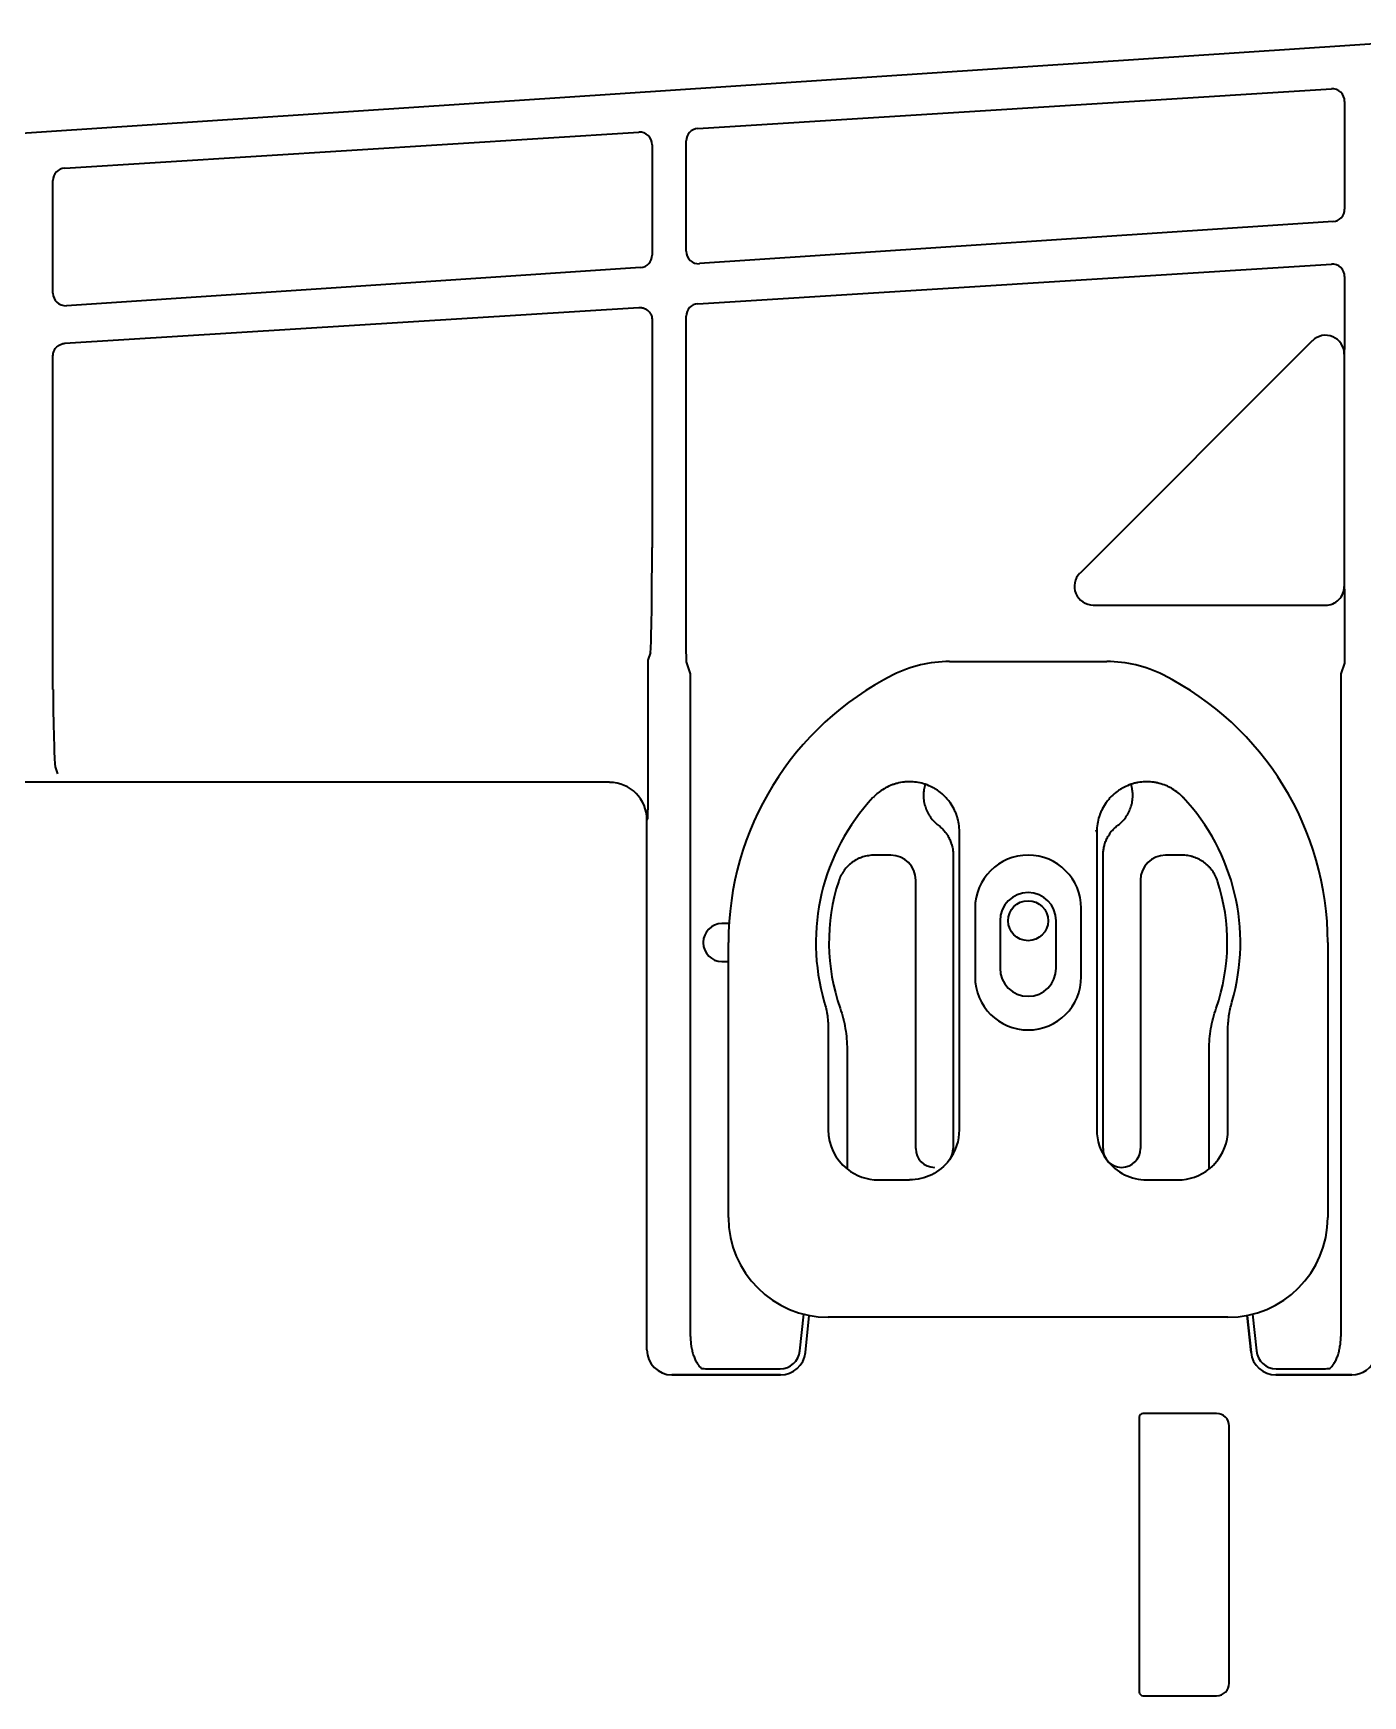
# Model space of a CAD drawing. Extents: x 6336 to 10269, y -393 to 3204.
# Drawn here: x 9002.4 to 9108.9, y 2949.4 to 3082.5 of the extents above; entities that cross this region are included whole.
import ezdxf

# ---------------------------------------------------------------- set-up
doc = ezdxf.new("R2010")
doc.units = 0
doc.header["$LTSCALE"] = 5
doc.layers.add('1', color=7, linetype='CONTINUOUS', true_color=0xffffff)

msp = doc.modelspace()

# ---------------------------------------------------------------- linework, layer by layer
at = {"layer": '1', "color": 7, "linetype": 'Continuous', "lineweight": 35}
for p, q in [((9135.97, 3083.43), (8903.3, 3068)), ((9055.62, 3074.9), (9106.36, 3078.07)), ((9107.42, 3077.07), (9107.42, 3068.45)), ((9004.92, 3071.73), (9050.9, 3074.61)), ((9051.96, 3073.61), (9051.96, 3064.77)), ((9054.69, 3065.08), (9054.69, 3073.91)), ((9003.98, 3061.72), (9003.98, 3070.74)), ((9106.49, 3067.45), (9055.75, 3064.09)), ((9051.02, 3063.77), (9005.05, 3060.72)), ((9055.62, 3060.87), (9106.36, 3064.04)), ((9107.42, 3063.05), (9107.42, 3059.66)), ((9004.92, 3057.71), (9050.9, 3060.58)), ((9051.96, 3059.58), (9051.96, 3041.34)), ((9054.69, 3034.4), (9054.69, 3059.88)), ((9104.83, 3057.91), (9086.23, 3039.31)), ((9003.98, 3029.98), (9003.98, 3056.71)), ((9107.39, 3056.85), (9107.39, 3038.25)), ((9087.29, 3036.75), (9105.89, 3036.75)), ((9107.42, 3035.64), (9107.42, 3034.11)), ((9051.82, 3032.96), (9051.61, 3032.34)), ((9051.61, 3032.34), (9051.61, 3022.12)), ((9055.03, 3031.24), (9054.71, 3032.2)), ((9075.77, 3032.23), (9088.38, 3032.23)), ((9055.03, 2978.19), (9055.03, 3031.24)), ((9107.4, 3032.09), (9107.11, 3031.24)), ((9107.11, 3031.24), (9107.11, 2978.19)), ((9004.36, 3023.24), (9004.17, 3023.8)), ((9048.56, 3022.56), (8956.24, 3022.56)), ((9048.56, 3022.56), (9048.56, 3022.56)), ((9051.6, 3019.69), (9051.55, 3019.56)), ((9051.55, 2977.12), (9051.55, 3019.56)), ((9076.57, 2994.73), (9076.57, 3018.6)), ((9087.57, 3018.6), (9087.57, 2994.73)), ((9071.07, 3016.73), (9069.75, 3016.73)), ((9076.07, 3016.73), (9076.07, 2993.23)), ((9088.07, 2993.23), (9088.07, 3016.73)), ((9094.39, 3016.73), (9093.07, 3016.73)), ((9073.07, 2993.23), (9073.07, 3014.73)), ((9091.07, 3014.73), (9091.07, 2993.23)), ((9077.82, 3012.48), (9077.82, 3006.98)), ((9086.32, 3006.98), (9086.32, 3012.48)), ((9057.55, 3011.25), (9057.55, 3011.25)), ((9058.12, 3011.25), (9057.55, 3011.25)), ((9079.82, 3011.48), (9079.82, 3007.68)), ((9084.32, 3007.68), (9084.32, 3011.48)), ((9056.05, 3009.75), (9056.05, 3009.75)), ((9056.05, 3009.75), (9056.05, 3009.71)), ((9056.05, 3009.71), (9056.05, 3009.71)), ((9058.07, 2987.73), (9058.07, 3009.73)), ((9106.07, 3009.73), (9106.07, 2987.73)), ((9057.55, 3008.21), (9057.55, 3008.21)), ((9057.55, 3008.21), (9058.07, 3008.21)), ((9077.82, 3006.98), (9077.81, 3006.98)), ((9066.07, 3002.73), (9066.07, 2994.73)), ((9098.07, 2994.73), (9098.07, 3002.73)), ((9067.57, 3001.17), (9067.57, 2991.6)), ((9096.57, 2991.6), (9096.57, 3001.17)), ((9070.07, 2990.73), (9072.57, 2990.73)), ((9091.57, 2990.73), (9094.07, 2990.73)), ((9063.8, 2977.04), (9064.1, 2979.97)), ((9064.23, 2976.92), (9064.53, 2979.88)), ((9064.53, 2979.88), (9064.53, 2979.88)), ((9098.07, 2979.73), (9066.07, 2979.73)), ((9099.61, 2979.88), (9099.92, 2976.92)), ((9099.92, 2976.92), (9099.61, 2979.88)), ((9100.04, 2979.97), (9100.35, 2977.04)), ((9064.23, 2976.92), (9064.23, 2976.92)), ((9099.92, 2976.92), (9099.92, 2976.92)), ((9053.55, 2975.12), (9062.24, 2975.12)), ((9053.55, 2975.12), (9053.55, 2975.12)), ((9062.24, 2975.12), (9053.55, 2975.12)), ((9056.53, 2975.61), (9062.21, 2975.61)), ((9062.24, 2975.12), (9062.24, 2975.12)), ((9101.91, 2975.12), (9107.99, 2975.12)), ((9101.91, 2975.12), (9101.91, 2975.12)), ((9107.99, 2975.12), (9101.91, 2975.12)), ((9101.94, 2975.61), (9105.61, 2975.61)), ((9107.99, 2975.12), (9107.99, 2975.12)), ((9090.97, 2971.73), (9090.97, 2949.73)), ((9097.17, 2972.03), (9091.27, 2972.03)), ((9098.17, 2950.43), (9098.17, 2971.03)), ((9091.27, 2949.43), (9097.17, 2949.43))]:
    msp.add_line(p, q, dxfattribs=at)
msp.add_circle((9082.07, 3011.48), 1.6, dxfattribs=at)
for centre, radius, start, end in [((9075.77, 3022.23), 10, 90, 116.7655), ((9088.38, 3022.23), 10, 63.2345, 90), ((9082.07, 3009.73), 24, 116.7655, 180), ((9082.07, 3009.73), 24, 0, 63.2345), ((9082.07, 3009.73), 17, 136.9472, 196.2606), ((9082.07, 3009.73), 17, 343.7394, 43.0512), ((9082.07, 3012.48), 4.25, 0, 180), ((9082.07, 3009.73), 15.95, 162.0029, 199.2463), ((9082.07, 3011.48), 2.25, 0, 180), ((9082.07, 3009.73), 15.95, 340.7537, 17.9971), ((9082.07, 3006.98), 4.25, 180, 0), ((9082.07, 3007.68), 2.25, 180, 0), ((9066.07, 2987.73), 8, 180, 270), ((9098.07, 2987.73), 8, 270, 0), ((9091.27, 2971.73), 0.3, 90, 180), ((9097.17, 2971.03), 1, 0, 90), ((9091.27, 2949.73), 0.3, 180, 270), ((9097.17, 2950.43), 1, 270, 0)]:
    msp.add_arc(centre, radius, start, end, dxfattribs=at)
for centre, major_axis, ratio, start_param, end_param in [((9106.42, 3077.08), (0.478, -0.879), 0.998825, 1.073094, 2.707194), ((9055.69, 3073.91), (0.746, -0.667), 0.998687, 2.36424, 3.869903), ((9050.96, 3073.61), (0.478, -0.879), 0.998825, 1.073094, 2.707194), ((9004.98, 3070.74), (0.746, -0.667), 0.998687, 2.36424, 3.869903), ((9106.42, 3068.45), (-0.477, -0.88), 0.998873, 0.561686, 2.067348), ((9050.96, 3064.77), (-0.477, -0.88), 0.998873, 0.561686, 2.067348), ((9055.69, 3065.08), (-0.739, -0.675), 0.998632, 5.543936, 7.178035), ((9106.42, 3063.05), (0.478, -0.879), 0.998825, 1.073094, 2.707194), ((9004.98, 3061.72), (-0.739, -0.675), 0.998632, 5.543936, 7.178035), ((9055.69, 3059.88), (0.746, -0.667), 0.998687, 2.36424, 3.869903), ((9105.89, 3056.85), (0.18, -1.49), 0.996422, 1.44783, 3.803739), ((9051.81, 3041.35), (0, 8.4), 0.017452, 3.193875, 4.712288), ((9087.29, 3038.25), (-1.45, -0.43), 0.99372, 5.207818, 7.562191), ((9105.89, 3038.25), (-0.21, -1.49), 0.998677, 0.137579, 1.708707), ((9004.18, 3037.29), (0, -13.5), 0.017478, 5.28425, 6.230757), ((9048.55, 3019.55), (-0.95, -2.85), 0.997719, 1.89276, 3.462643), ((9071.07, 3014.72), (-1.42, -1.42), 0.998783, 2.356803, 3.926382), ((9093.07, 3014.72), (1.42, -1.42), 0.998783, 2.356803, 3.926382), ((9057.55, 3009.75), (1.06, -1.06), 0.998631, 2.356537, 3.926648), ((9057.55, 3009.71), (-1.06, -1.06), 0.998631, 5.49813, 7.068241), ((9070.07, 2994.73), (2.83, 2.83), 0.999695, 2.356347, 3.251938), ((9072.57, 2994.73), (-2.83, 2.83), 0.999695, 3.290549, 3.926839), ((9091.57, 2994.73), (2.83, 2.83), 0.999695, 2.356347, 2.992639), ((9094.07, 2994.73), (-2.83, 2.83), 0.999695, 3.197702, 3.926839), ((9074.57, 2993.23), (1.06, 1.06), 0.998783, 2.356803, 3.926991), ((9074.57, 2993.23), (-1.06, 1.06), 0.998783, 3.302332, 3.926382), ((9089.57, 2993.23), (1.06, 1.06), 0.998783, 2.356803, 2.980862), ((9089.57, 2993.23), (1.06, 1.06), 0.998783, 3.018958, 3.926991), ((9091.57, 2994.73), (2.83, 2.83), 0.999695, 3.006925, 3.926839), ((9089.57, 2993.23), (-1.06, 1.06), 0.998783, 2.356195, 3.926382), ((9070.07, 2994.73), (2.83, 2.83), 0.999695, 3.251938, 3.926839), ((9094.07, 2994.73), (-2.83, 2.83), 0.999695, 2.356347, 3.031247), ((9053.55, 2977.12), (-0.63, -1.9), 0.999618, 5.034353, 6.604236), ((9062.21, 2977.21), (-0.59, 1.49), 0.998412, 2.762801, 4.229076), ((9062.24, 2977.12), (0.74, -1.86), 0.999602, 5.904393, 7.370669), ((9101.91, 2977.12), (-0.74, -1.86), 0.999602, 5.195702, 6.661977), ((9101.94, 2977.21), (-0.59, -1.49), 0.998412, 5.195702, 6.661977), ((9107.99, 2977.12), (-0.63, -1.9), 0.999618, 0.32105, 1.570779), ((9056.53, 2975.71), (1.5, 0), 0.066383, 4.332394, 4.712389), ((9105.61, 2975.71), (1.5, 0), 0.066383, 4.712389, 5.092384)]:
    msp.add_ellipse(centre, major_axis=major_axis, ratio=ratio, start_param=start_param, end_param=end_param, dxfattribs=at)
at = {"layer": '1', "color": 7, "linetype": 'Continuous', "lineweight": 35, "extrusion": (2.95823e-31, -1.17146e-15, -1)}
msp.add_ellipse((9072.57, 2994.73), major_axis=(-2.83, 2.83), ratio=0.999695, start_param=3.006925, end_param=3.926839, dxfattribs=at)
at = {"layer": '1', "color": 7, "linetype": 'Continuous', "lineweight": 35}
for points in [[(9050.9, 3060.58), (9050.94, 3060.58), (9051.03, 3060.58), (9051.17, 3060.56), (9051.3, 3060.52), (9051.42, 3060.47), (9051.54, 3060.4), (9051.65, 3060.31), (9051.74, 3060.21), (9051.82, 3060.1), (9051.88, 3059.98), (9051.93, 3059.85), (9051.95, 3059.72), (9051.96, 3059.63), (9051.96, 3059.58)], [(9003.98, 3056.71), (9003.98, 3056.75), (9003.99, 3056.85), (9004.02, 3056.98), (9004.06, 3057.11), (9004.13, 3057.23), (9004.2, 3057.34), (9004.3, 3057.44), (9004.41, 3057.53), (9004.52, 3057.6), (9004.65, 3057.65), (9004.78, 3057.69), (9004.87, 3057.7), (9004.92, 3057.71)], [(9051.61, 3032.34), (9051.61, 3032.34), (9051.61, 3032.34), (9051.61, 3032.34)], [(9087.57, 3018.6), (9087.55, 3018.65), (9087.53, 3018.7), (9087.51, 3018.75)], [(9065.75, 3004.97), (9065.81, 3004.78), (9065.9, 3004.42), (9066, 3003.86), (9066.06, 3003.3), (9066.07, 3002.92), (9066.07, 3002.73)], [(9098.07, 3002.73), (9098.07, 3002.92), (9098.09, 3003.3), (9098.15, 3003.86), (9098.25, 3004.42), (9098.34, 3004.78), (9098.39, 3004.97)], [(9075.76, 2992.3), (9075.77, 2992.32), (9075.78, 2992.33), (9075.79, 2992.35)], [(9088.39, 2992.3), (9088.38, 2992.32), (9088.37, 2992.33), (9088.36, 2992.35)], [(9055.94, 2975.62), (9055.95, 2975.61), (9055.96, 2975.61), (9055.97, 2975.61)], [(9106.17, 2975.61), (9106.18, 2975.61), (9106.19, 2975.61), (9106.21, 2975.62)]]:
    msp.add_open_spline(points, degree=3, dxfattribs=at)
for points, degree, knots in [([(9107.42, 3059.66), (9107.42, 3059.62), (9107.42, 3059.58), (9107.42, 3059.51), (9107.42, 3059.47), (9107.42, 3059.36), (9107.42, 3059.29), (9107.42, 3059.14), (9107.42, 3059.07), (9107.42, 3058.96), (9107.42, 3058.93), (9107.42, 3058.86), (9107.42, 3058.82), (9107.42, 3058.65), (9107.42, 3058.52), (9107.42, 3058.32), (9107.42, 3058.26), (9107.41, 3058.17), (9107.41, 3058.14), (9107.41, 3058.08), (9107.41, 3058.05), (9107.41, 3057.91), (9107.41, 3057.8), (9107.41, 3057.59), (9107.4, 3057.49), (9107.4, 3057.3), (9107.4, 3057.21), (9107.39, 3057.07), (9107.39, 3057), (9107.39, 3056.92), (9107.39, 3056.89), (9107.39, 3056.87), (9107.39, 3056.86), (9107.39, 3056.85), (9107.39, 3056.85), (9107.39, 3056.85)], 3, [0, 0, 0, 0, 0.03125, 0.03125, 0.0625, 0.0625, 0.125, 0.125, 0.1875, 0.1875, 0.21875, 0.21875, 0.25, 0.25, 0.375, 0.375, 0.4375, 0.4375, 0.46875, 0.46875, 0.5, 0.5, 0.625, 0.625, 0.75, 0.75, 0.875, 0.875, 0.9375, 0.96875, 0.984375, 0.992188, 0.996094, 0.996094, 1, 1, 1, 1]), ([(9107.39, 3038.25), (9107.39, 3038.24), (9107.39, 3038.23), (9107.39, 3038.21), (9107.39, 3038.17), (9107.39, 3038.09), (9107.4, 3037.93), (9107.4, 3037.79), (9107.4, 3037.6), (9107.4, 3037.48), (9107.4, 3037.35), (9107.41, 3037.3), (9107.41, 3037.27), (9107.41, 3037.19), (9107.41, 3037.14), (9107.41, 3036.98), (9107.41, 3036.87), (9107.41, 3036.64), (9107.41, 3036.52), (9107.41, 3036.37), (9107.41, 3036.34), (9107.41, 3036.28), (9107.41, 3036.25), (9107.42, 3036.15), (9107.42, 3036.09), (9107.42, 3035.9), (9107.42, 3035.77), (9107.42, 3035.64)], 3, [0, 0, 0, 0, 0.015625, 0.015625, 0.03125, 0.0625, 0.125, 0.25, 0.25, 0.375, 0.40625, 0.40625, 0.4375, 0.4375, 0.5, 0.5, 0.625, 0.625, 0.75, 0.75, 0.78125, 0.78125, 0.8125, 0.8125, 0.875, 0.875, 1, 1, 1, 1]), ([(9054.71, 3032.2), (9054.71, 3032.38), (9054.71, 3032.5), (9054.7, 3032.66), (9054.7, 3033.1), (9054.69, 3033.39), (9054.69, 3033.65), (9054.69, 3033.91), (9054.69, 3034.16), (9054.69, 3034.4)], 2, [0, 0, 0, 0.125, 0.125, 0.25, 0.5, 0.5, 0.75, 0.75, 1, 1, 1]), ([(9107.42, 3034.11), (9107.42, 3034.01), (9107.42, 3033.92), (9107.42, 3033.77), (9107.42, 3033.73), (9107.42, 3033.63), (9107.42, 3033.59), (9107.41, 3033.45), (9107.41, 3033.36), (9107.41, 3033.19), (9107.41, 3033.1), (9107.41, 3032.98), (9107.41, 3032.94), (9107.41, 3032.86), (9107.41, 3032.82), (9107.41, 3032.7), (9107.41, 3032.62), (9107.4, 3032.47), (9107.4, 3032.39), (9107.4, 3032.28), (9107.4, 3032.22), (9107.4, 3032.17), (9107.4, 3032.13), (9107.4, 3032.11), (9107.4, 3032.09)], 3, [0, 0, 0, 0, 0.125, 0.125, 0.1875, 0.1875, 0.25, 0.25, 0.375, 0.375, 0.5, 0.5, 0.5625, 0.5625, 0.625, 0.625, 0.75, 0.75, 0.875, 0.875, 0.9375, 0.96875, 0.96875, 1, 1, 1, 1]), ([(9051.61, 3022.12), (9051.61, 3022.09), (9051.61, 3022.06), (9051.61, 3022.01), (9051.61, 3021.93), (9051.61, 3021.84), (9051.61, 3021.68), (9051.61, 3021.57), (9051.61, 3021.41), (9051.61, 3021.36), (9051.61, 3021.28), (9051.61, 3021.25), (9051.61, 3021.2), (9051.61, 3021.17), (9051.61, 3021.04), (9051.61, 3020.94), (9051.61, 3020.74), (9051.61, 3020.64), (9051.61, 3020.45), (9051.6, 3020.35), (9051.6, 3020.16), (9051.6, 3020.06), (9051.6, 3019.92), (9051.6, 3019.87), (9051.6, 3019.8), (9051.6, 3019.77), (9051.6, 3019.73), (9051.6, 3019.71), (9051.6, 3019.7), (9051.6, 3019.69)], 3, [0, 0, 0, 0, 0.03125, 0.03125, 0.0625, 0.125, 0.125, 0.25, 0.25, 0.3125, 0.3125, 0.34375, 0.34375, 0.375, 0.375, 0.5, 0.5, 0.625, 0.625, 0.75, 0.75, 0.875, 0.875, 0.9375, 0.9375, 0.96875, 0.984375, 0.984375, 1, 1, 1, 1]), ([(9073.83, 3022.4), (9073.65, 3022.46), (9073.46, 3022.51), (9073.09, 3022.57), (9072.9, 3022.59), (9072.67, 3022.6), (9072.62, 3022.6), (9072.52, 3022.6), (9072.47, 3022.6), (9072.33, 3022.6), (9072.24, 3022.59), (9071.95, 3022.56), (9071.77, 3022.52), (9071.49, 3022.45), (9071.4, 3022.43), (9071.27, 3022.38), (9071.22, 3022.37), (9071.13, 3022.33), (9071.09, 3022.32), (9070.87, 3022.22), (9070.7, 3022.14), (9070.37, 3021.95), (9070.22, 3021.84), (9070.03, 3021.69), (9069.99, 3021.66), (9069.92, 3021.6), (9069.82, 3021.5), (9069.72, 3021.4), (9069.65, 3021.33)], 3, [0, 0, 0, 0, 0.125, 0.125, 0.25, 0.25, 0.28125, 0.28125, 0.3125, 0.3125, 0.375, 0.375, 0.5, 0.5, 0.5625, 0.5625, 0.59375, 0.59375, 0.625, 0.625, 0.75, 0.75, 0.875, 0.875, 0.90625, 0.90625, 0.9375, 1, 1, 1, 1]), ([(9073.83, 3022.4), (9073.78, 3022.25), (9073.75, 3022.11), (9073.72, 3021.92), (9073.72, 3021.88), (9073.71, 3021.8), (9073.7, 3021.76), (9073.7, 3021.65), (9073.69, 3021.57), (9073.69, 3021.34), (9073.71, 3021.19), (9073.74, 3020.96), (9073.76, 3020.89), (9073.78, 3020.78), (9073.79, 3020.74), (9073.81, 3020.67), (9073.83, 3020.63), (9073.88, 3020.45), (9073.94, 3020.31), (9074.04, 3020.1), (9074.1, 3020), (9074.16, 3019.9), (9074.2, 3019.84), (9074.23, 3019.81), (9074.34, 3019.65), (9074.43, 3019.53), (9074.65, 3019.31), (9074.76, 3019.21), (9074.88, 3019.12)], 3, [0, 0, 0, 0, 0.125, 0.125, 0.15625, 0.15625, 0.1875, 0.1875, 0.25, 0.25, 0.375, 0.375, 0.4375, 0.4375, 0.46875, 0.46875, 0.5, 0.5, 0.625, 0.625, 0.6875, 0.71875, 0.71875, 0.75, 0.75, 0.875, 0.875, 1, 1, 1, 1]), ([(9076.57, 3018.6), (9076.57, 3018.81), (9076.56, 3019.02), (9076.49, 3019.43), (9076.44, 3019.63), (9076.37, 3019.86), (9076.36, 3019.88), (9076.35, 3019.93), (9076.34, 3019.96), (9076.31, 3020.03), (9076.29, 3020.08), (9076.23, 3020.22), (9076.19, 3020.32), (9076.05, 3020.6), (9075.94, 3020.77), (9075.79, 3020.99), (9075.75, 3021.03), (9075.71, 3021.09), (9075.69, 3021.11), (9075.66, 3021.15), (9075.57, 3021.25), (9075.48, 3021.35), (9075.26, 3021.57), (9075.11, 3021.71), (9074.9, 3021.86), (9074.85, 3021.89), (9074.77, 3021.95), (9074.72, 3021.98), (9074.59, 3022.06), (9074.5, 3022.11), (9074.22, 3022.25), (9074.03, 3022.33), (9073.83, 3022.4)], 3, [0, 0, 0, 0, 0.125, 0.125, 0.25, 0.25, 0.265625, 0.265625, 0.28125, 0.28125, 0.3125, 0.3125, 0.375, 0.375, 0.5, 0.5, 0.53125, 0.53125, 0.546875, 0.546875, 0.5625, 0.625, 0.625, 0.75, 0.75, 0.78125, 0.78125, 0.8125, 0.8125, 0.875, 0.875, 1, 1, 1, 1]), ([(9090.32, 3022.4), (9090.12, 3022.33), (9089.93, 3022.25), (9089.65, 3022.11), (9089.56, 3022.06), (9089.42, 3021.98), (9089.38, 3021.95), (9089.29, 3021.89), (9089.25, 3021.86), (9089.04, 3021.71), (9088.88, 3021.57), (9088.66, 3021.35), (9088.57, 3021.25), (9088.49, 3021.15), (9088.46, 3021.11), (9088.44, 3021.09), (9088.39, 3021.03), (9088.36, 3020.99), (9088.21, 3020.77), (9088.1, 3020.6), (9087.96, 3020.32), (9087.91, 3020.22), (9087.86, 3020.08), (9087.84, 3020.03), (9087.81, 3019.96), (9087.8, 3019.93), (9087.78, 3019.88), (9087.77, 3019.86), (9087.7, 3019.63), (9087.65, 3019.43), (9087.59, 3019.02), (9087.57, 3018.81), (9087.57, 3018.6)], 3, [0, 0, 0, 0, 0.125, 0.125, 0.1875, 0.1875, 0.21875, 0.21875, 0.25, 0.25, 0.375, 0.375, 0.4375, 0.453125, 0.453125, 0.46875, 0.46875, 0.5, 0.5, 0.625, 0.625, 0.6875, 0.6875, 0.71875, 0.71875, 0.734375, 0.734375, 0.75, 0.75, 0.875, 0.875, 1, 1, 1, 1]), ([(9089.26, 3019.12), (9089.38, 3019.21), (9089.5, 3019.31), (9089.71, 3019.53), (9089.81, 3019.65), (9089.92, 3019.81), (9089.94, 3019.84), (9089.98, 3019.9), (9090.05, 3020), (9090.1, 3020.1), (9090.2, 3020.31), (9090.26, 3020.45), (9090.32, 3020.63), (9090.33, 3020.67), (9090.35, 3020.74), (9090.36, 3020.78), (9090.39, 3020.89), (9090.4, 3020.96), (9090.44, 3021.19), (9090.45, 3021.34), (9090.45, 3021.57), (9090.45, 3021.65), (9090.44, 3021.76), (9090.44, 3021.8), (9090.43, 3021.88), (9090.42, 3021.92), (9090.4, 3022.11), (9090.36, 3022.25), (9090.32, 3022.4)], 3, [0, 0, 0, 0, 0.125, 0.125, 0.25, 0.25, 0.28125, 0.28125, 0.3125, 0.375, 0.375, 0.5, 0.5, 0.53125, 0.53125, 0.5625, 0.5625, 0.625, 0.625, 0.75, 0.75, 0.8125, 0.8125, 0.84375, 0.84375, 0.875, 0.875, 1, 1, 1, 1]), ([(9094.5, 3021.33), (9094.36, 3021.47), (9094.23, 3021.6), (9093.93, 3021.84), (9093.78, 3021.94), (9093.57, 3022.07), (9093.53, 3022.09), (9093.45, 3022.14), (9093.4, 3022.16), (9093.28, 3022.22), (9093.19, 3022.26), (9092.93, 3022.37), (9092.75, 3022.43), (9092.47, 3022.5), (9092.38, 3022.52), (9092.24, 3022.55), (9092.19, 3022.55), (9092.1, 3022.57), (9092.05, 3022.57), (9091.81, 3022.6), (9091.62, 3022.61), (9091.25, 3022.59), (9091.06, 3022.57), (9090.82, 3022.53), (9090.77, 3022.52), (9090.68, 3022.5), (9090.54, 3022.47), (9090.41, 3022.43), (9090.32, 3022.4)], 3, [0, 0, 0, 0, 0.125, 0.125, 0.25, 0.25, 0.28125, 0.28125, 0.3125, 0.3125, 0.375, 0.375, 0.5, 0.5, 0.5625, 0.5625, 0.59375, 0.59375, 0.625, 0.625, 0.75, 0.75, 0.875, 0.875, 0.90625, 0.90625, 0.9375, 1, 1, 1, 1]), ([(9074.88, 3019.12), (9074.98, 3019.05), (9075.06, 3018.97), (9075.23, 3018.82), (9075.31, 3018.73), (9075.42, 3018.6), (9075.47, 3018.53), (9075.52, 3018.46), (9075.56, 3018.41), (9075.57, 3018.39), (9075.65, 3018.27), (9075.71, 3018.17), (9075.81, 3017.96), (9075.86, 3017.86), (9075.91, 3017.69), (9075.93, 3017.64), (9075.96, 3017.56), (9075.96, 3017.53), (9075.98, 3017.47), (9075.99, 3017.44), (9076.02, 3017.3), (9076.06, 3017.08), (9076.07, 3016.84), (9076.07, 3016.73)], 3, [0, 0, 0, 0, 0.125, 0.125, 0.25, 0.25, 0.3125, 0.34375, 0.34375, 0.375, 0.375, 0.5, 0.5, 0.625, 0.625, 0.6875, 0.6875, 0.71875, 0.71875, 0.75, 0.75, 0.875, 1, 1, 1, 1]), ([(9088.07, 3016.73), (9088.07, 3016.84), (9088.08, 3016.96), (9088.11, 3017.19), (9088.13, 3017.3), (9088.17, 3017.47), (9088.18, 3017.52), (9088.2, 3017.61), (9088.21, 3017.63), (9088.23, 3017.69), (9088.24, 3017.72), (9088.29, 3017.85), (9088.33, 3017.96), (9088.44, 3018.17), (9088.49, 3018.26), (9088.59, 3018.41), (9088.62, 3018.46), (9088.67, 3018.53), (9088.69, 3018.55), (9088.72, 3018.6), (9088.74, 3018.62), (9088.84, 3018.73), (9088.99, 3018.9), (9089.17, 3019.05), (9089.26, 3019.12)], 3, [0, 0, 0, 0, 0.125, 0.125, 0.25, 0.25, 0.3125, 0.3125, 0.34375, 0.34375, 0.375, 0.375, 0.5, 0.5, 0.625, 0.625, 0.6875, 0.6875, 0.71875, 0.71875, 0.75, 0.75, 0.875, 1, 1, 1, 1]), ([(9069.75, 3016.73), (9069.6, 3016.73), (9069.44, 3016.71), (9069.13, 3016.66), (9068.98, 3016.63), (9068.79, 3016.57), (9068.75, 3016.55), (9068.68, 3016.53), (9068.57, 3016.48), (9068.46, 3016.44), (9068.26, 3016.33), (9068.12, 3016.25), (9067.96, 3016.13), (9067.93, 3016.11), (9067.87, 3016.06), (9067.84, 3016.03), (9067.75, 3015.96), (9067.69, 3015.9), (9067.52, 3015.74), (9067.42, 3015.62), (9067.31, 3015.46), (9067.29, 3015.43), (9067.24, 3015.36), (9067.22, 3015.33), (9067.16, 3015.23), (9067.12, 3015.16), (9067.01, 3014.95), (9066.95, 3014.8), (9066.9, 3014.65)], 3, [0, 0, 0, 0, 0.125, 0.125, 0.25, 0.25, 0.28125, 0.28125, 0.3125, 0.375, 0.375, 0.5, 0.5, 0.53125, 0.53125, 0.5625, 0.5625, 0.625, 0.625, 0.75, 0.75, 0.78125, 0.78125, 0.8125, 0.8125, 0.875, 0.875, 1, 1, 1, 1]), ([(9097.24, 3014.65), (9097.19, 3014.8), (9097.13, 3014.95), (9096.99, 3015.23), (9096.91, 3015.36), (9096.79, 3015.52), (9096.77, 3015.55), (9096.72, 3015.61), (9096.65, 3015.71), (9096.57, 3015.79), (9096.4, 3015.96), (9096.28, 3016.06), (9096.12, 3016.18), (9096.09, 3016.2), (9096.03, 3016.24), (9095.99, 3016.26), (9095.89, 3016.32), (9095.82, 3016.36), (9095.61, 3016.47), (9095.47, 3016.53), (9095.28, 3016.59), (9095.25, 3016.6), (9095.17, 3016.62), (9095.13, 3016.63), (9095.02, 3016.66), (9094.94, 3016.68), (9094.71, 3016.71), (9094.55, 3016.73), (9094.39, 3016.73)], 3, [0, 0, 0, 0, 0.125, 0.125, 0.25, 0.25, 0.28125, 0.28125, 0.3125, 0.375, 0.375, 0.5, 0.5, 0.53125, 0.53125, 0.5625, 0.5625, 0.625, 0.625, 0.75, 0.75, 0.78125, 0.78125, 0.8125, 0.8125, 0.875, 0.875, 1, 1, 1, 1]), ([(9067.01, 3004.47), (9067.11, 3004.2), (9067.19, 3003.93), (9067.33, 3003.39), (9067.44, 3002.85), (9067.51, 3002.29), (9067.56, 3001.74), (9067.57, 3001.46), (9067.57, 3001.17)], 3, [0, 0, 0, 0, 0.25, 0.25, 0.5, 0.75, 0.75, 1, 1, 1, 1]), ([(9096.57, 3001.17), (9096.57, 3001.46), (9096.58, 3001.74), (9096.63, 3002.29), (9096.7, 3002.85), (9096.82, 3003.39), (9096.96, 3003.93), (9097.04, 3004.2), (9097.13, 3004.47)], 3, [0, 0, 0, 0, 0.25, 0.25, 0.5, 0.75, 0.75, 1, 1, 1, 1]), ([(9097.06, 2992.06), (9097.03, 2992.03), (9097, 2992), (9096.95, 2991.95), (9096.93, 2991.92), (9096.89, 2991.88), (9096.87, 2991.87), (9096.85, 2991.84), (9096.83, 2991.83), (9096.79, 2991.8), (9096.77, 2991.77), (9096.73, 2991.74), (9096.72, 2991.73), (9096.7, 2991.71), (9096.68, 2991.7), (9096.66, 2991.68), (9096.65, 2991.67), (9096.63, 2991.66), (9096.62, 2991.65), (9096.6, 2991.63), (9096.58, 2991.62), (9096.57, 2991.61), (9096.57, 2991.61), (9096.57, 2991.61), (9096.56, 2991.61), (9096.56, 2991.61)], 3, [0, 0, 0, 0, 0.134778, 0.134778, 0.269557, 0.269557, 0.336946, 0.336946, 0.404335, 0.404335, 0.539113, 0.539113, 0.606503, 0.606503, 0.673892, 0.673892, 0.741281, 0.741281, 0.80867, 0.80867, 0.943449, 0.943449, 0.977143, 0.977143, 1, 1, 1, 1]), ([(9055.03, 2978.19), (9055.03, 2978.05), (9055.04, 2977.92), (9055.06, 2977.65), (9055.08, 2977.51), (9055.12, 2977.25), (9055.15, 2977.13), (9055.21, 2976.88), (9055.25, 2976.76), (9055.33, 2976.53), (9055.37, 2976.43), (9055.47, 2976.22), (9055.52, 2976.13), (9055.63, 2975.95), (9055.69, 2975.87), (9055.81, 2975.73), (9055.87, 2975.67), (9055.94, 2975.62)], 3, [0, 0, 0, 0, 0.125, 0.125, 0.25, 0.25, 0.375, 0.375, 0.5, 0.5, 0.625, 0.625, 0.75, 0.75, 0.875, 0.875, 1, 1, 1, 1]), ([(9106.21, 2975.62), (9106.27, 2975.67), (9106.34, 2975.73), (9106.46, 2975.87), (9106.52, 2975.95), (9106.63, 2976.13), (9106.68, 2976.22), (9106.78, 2976.43), (9106.82, 2976.53), (9106.9, 2976.76), (9106.94, 2976.88), (9107, 2977.13), (9107.02, 2977.25), (9107.07, 2977.51), (9107.08, 2977.65), (9107.11, 2977.92), (9107.11, 2978.05), (9107.11, 2978.19)], 3, [0, 0, 0, 0, 0.125, 0.125, 0.25, 0.25, 0.375, 0.375, 0.5, 0.5, 0.625, 0.625, 0.75, 0.75, 0.875, 0.875, 1, 1, 1, 1])]:
    msp.add_open_spline(points, degree=degree, knots=knots, dxfattribs=at)

doc.saveas('drawing.dxf')
